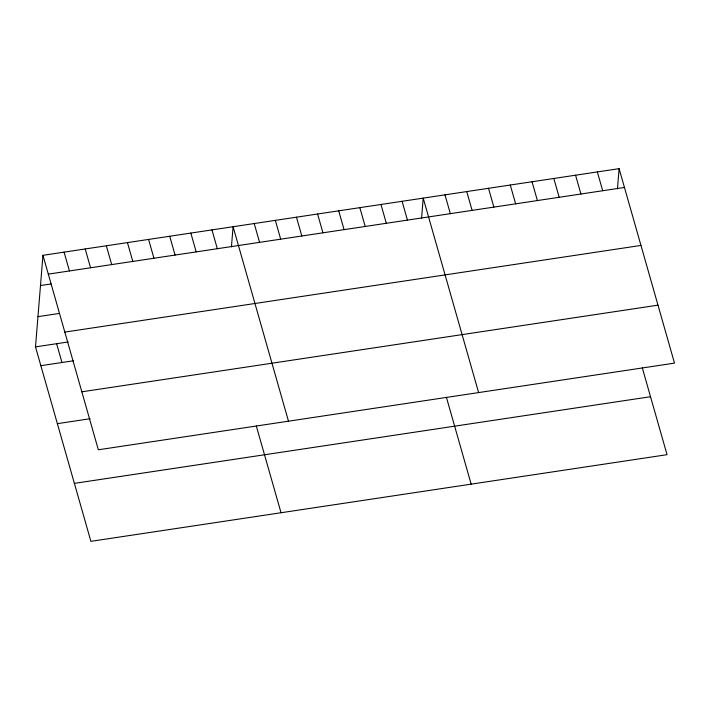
<?xml version="1.0" encoding="UTF-8"?>
<svg xmlns="http://www.w3.org/2000/svg" width="710" height="710" viewBox="0 0 710 710"><rect width="100%" height="100%" fill="white"/><g stroke="black" fill="none" stroke-linecap="round" stroke-linejoin="round"><path stroke-width="1.06" d="M642.328 367.922L667.045 454.684L90.898 541.34L35.5 346.879L42.955 255.316L619.102 168.66L674.5 363.121L98.344 449.785L42.955 255.316M231.442 246.867L233.084 226.721L288.482 421.181M421.571 218.263L423.213 198.125L478.611 392.586M617.469 188.798L619.102 168.66M48.315 274.131L624.463 187.467M40.497 285.535L51.058 283.947M37.958 316.66L59.081 313.483M64.823 332.094L640.979 245.429M35.5 346.879L68.249 341.954M40.86 365.685L73.6 360.76M81.836 391.813L657.992 305.158M57.368 423.657L90.117 418.731M74.381 483.377L650.538 396.712M597.341 171.935L602.701 190.741M575.57 175.21L580.931 194.016M553.809 178.476L559.169 197.291M532.038 181.751L537.399 200.566M510.277 185.026L515.637 203.841M488.516 188.301L493.867 207.107M466.745 191.576L472.106 210.382M444.984 194.851L450.335 213.657M402.091 201.303L407.442 220.109M446.439 397.387L471.156 484.149M380.959 204.48L386.32 223.286M359.837 207.657L365.197 226.463M338.714 210.834L344.066 229.641M317.583 214.012L322.943 232.818M296.461 217.189L301.821 235.995M275.338 220.366L280.69 239.172M254.207 223.543L259.567 242.35M211.962 229.898L217.313 248.704M256.31 425.982L281.027 512.744M190.83 233.075L196.191 251.881M169.708 236.252L175.068 255.059M148.585 239.43L153.937 258.236M127.454 242.607L132.814 261.413M106.331 245.784L111.692 264.599M85.209 248.961L90.561 267.776M64.078 252.139L69.438 270.954M56.622 343.702L61.983 362.508"/></g></svg>
